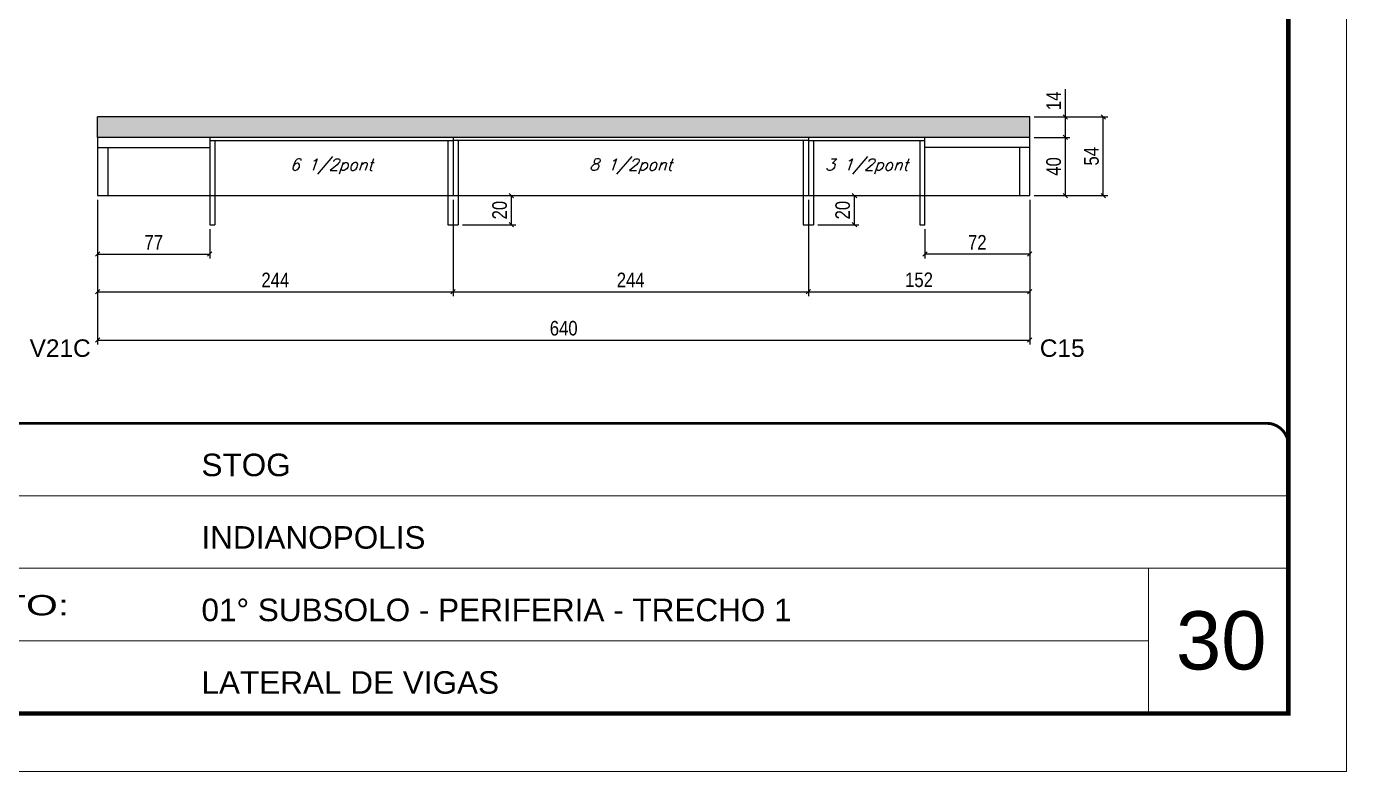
# Model space of a CAD drawing. Extents: x 0 to 6325, y 5574 to 19307.
# Drawn here: x 2163 to 3070, y 9020 to 9532 of the extents above; entities that cross this region are included whole.
import ezdxf

# ---------------------------------------------------------------- set-up
doc = ezdxf.new("R2010")
doc.units = 0
doc.linetypes.add('CONTINUO', pattern=[0])
doc.linetypes.add('DASHED', pattern=[0.75, 0.5, -0.25])
for name, color, linetype in [('1', 1, 'Continuous'), ('5', 5, 'Continuous'), ('COTA', 241, 'Continuous'), ('Painéis', 200, 'Continuous'), ('SARR_2.2x7', 40, 'Continuous'), ('SARR_3.5x7', 81, 'Continuous'), ('texto', 7, 'Continuous')]:
    doc.layers.add(name, color=color, linetype=linetype)
for name, color, linetype, lineweight in [('CARIMBO', 255, 'Continuous', 9), ('Folhas', 255, 'Continuous', 9), ('SARRAFO DE PRESSAO', 251, 'DASHED', 9)]:
    doc.layers.add(name, color=color, linetype=linetype, lineweight=lineweight)
doc.styles.add('arial', font='arial.ttf')
doc.styles.add('COTA TECNICA', font='techl___.ttf', dxfattribs={"height": 10})
doc.styles.add('Romans', font='romans.shx')
doc.styles.get("Standard").update_dxf_attribs({"font": 'arial.ttf'})
doc.styles.add('Tecnologia', font='')
doc.styles.get('Tecnologia').set_extended_font_data('Forgotten Futurist')
doc.dimstyles.new('PAINEL', dxfattribs={"dimtxt": 10, "dimasz": 3, "dimexe": 3, "dimexo": 3, "dimgap": 3, "dimtad": 1, "dimdec": 1, "dimzin": 12, "dimdsep": 46, "dimtxsty": 'COTA TECNICA', "dimblk1": 'OBLIQUE', "dimblk2": 'OBLIQUE', "dimsah": 1, "dimcen": 0.9, "dimclrd": 4, "dimclre": 4, "dimclrt": 240, "dimadec": 1, "dimazin": 3, "dimtfac": 1, "dimtdec": 1, "dimtmove": 0, "dimatfit": 3, "dimfxl": 1, "dimtolj": 1, "dimtzin": 12, "dimarcsym": 0})

# ---------------------------------------------------------------- blocks, each defined once
blk = doc.blocks.new('9999999999')
at = {"color": 30, "linetype": 'CONTINUO'}
for p, q in [((98564.56, 34379.64), (99583.98, 34379.64)), ((98564.56, 34329.83), (99487.98, 34329.83)), ((99583.98, 34329.83), (99487.98, 34329.83)), ((99487.98, 34329.83), (99487.98, 34230.21)), ((98564.56, 34280.02), (99487.98, 34280.02))]:
    blk.add_line(p, q, dxfattribs=at)
at = {"color": 30, "linetype": 'CONTINUO', "const_width": 2}
blk.add_lwpolyline([(99583.98, 34230.21), (99583.98, 34414.45, 0.414214), (99568.98, 34429.45), (98228.98, 34429.45, 0.414214), (98213.98, 34414.45), (98213.98, 34245.21, 0.414214), (98228.98, 34230.21), (99583.98, 34230.21)], format="xyb", dxfattribs=at)
at = {"layer": 'Folhas'}
blk.add_lwpolyline([(98138.98, 34190.21), (99623.98, 34190.21), (99623.98, 35240.21), (98138.98, 35240.21)], close=True, dxfattribs=at)
at = {"layer": 'Folhas', "color": 30, "const_width": 3}
blk.add_lwpolyline([(98213.98, 34230.21), (99583.98, 34230.21), (99583.98, 35200.21), (98213.98, 35200.21)], close=True, dxfattribs=at)
at = {"color": 7, "linetype": 'Continuous', "ltscale": 5, "style": 'arial'}
for s, height, p in [('STOG', 15.483, (98837.68, 34393.13)), ('INDIANOPOLIS', 15.4829, (98837.68, 34343.32)), ('01° SUBSOLO - PERIFERIA - TRECHO 1', 15.4829, (98837.68, 34293.51)), ('LATERAL DE VIGAS', 15.4829, (98837.68, 34243.7))]:
    blk.add_text(s, height=height, dxfattribs=at).set_placement(p)
at = {"layer": 'Folhas', "color": 7, "style": 'Tecnologia', "width": 1.5}
blk.add_text('PAVIMENTO:', height=14, dxfattribs=at).set_placement((98573.65, 34297.5))
blk = doc.blocks.new('_Oblique')
at = {"layer": '1', "color": 0, "lineweight": -2}
blk.add_line((-0.5, -0.5), (0.5, 0.5), dxfattribs=at)
blk = doc.blocks.new('*D3240')
at = {"layer": 'COTA', "color": 4, "lineweight": -2, "transparency": 16777216}
for p, q in [((2212.42, 9412.64), (2212.42, 9313.35)), ((2852.42, 9412.64), (2852.42, 9313.35)), ((2212.42, 9316.35), (2852.42, 9316.35))]:
    blk.add_line(p, q, dxfattribs=at)
at = {"layer": 'Defpoints', "color": 0, "transparency": 16777216}
for p in [(2212.42, 9415.64), (2852.42, 9415.64), (2852.42, 9316.35)]:
    blk.add_point(p, dxfattribs=at)
at = {"layer": 'COTA', "color": 4, "lineweight": -2, "transparency": 16777216, "xscale": 3, "yscale": 3, "zscale": 3, "rotation": 180}
blk.add_blockref('_Oblique', (2212.42, 9316.35), dxfattribs=at)
at = {"layer": 'COTA', "color": 4, "lineweight": -2, "transparency": 16777216, "xscale": 3, "yscale": 3, "zscale": 3}
blk.add_blockref('_Oblique', (2852.42, 9316.35), dxfattribs=at)
at = {"layer": 'COTA', "color": 240, "transparency": 16777216, "insert": (2532.42, 9324.46), "char_height": 10, "attachment_point": 5, "style": 'COTA TECNICA'}
blk.add_mtext('\\A1;640', dxfattribs=at)
blk = doc.blocks.new('*D3241')
at = {"layer": 'COTA', "color": 4, "lineweight": -2, "transparency": 16777216}
for p, q in [((2855.42, 9455.64), (2879.96, 9455.64)), ((2876.96, 9415.64), (2876.96, 9455.64)), ((2855.42, 9415.64), (2879.96, 9415.64))]:
    blk.add_line(p, q, dxfattribs=at)
at = {"layer": 'Defpoints', "color": 0, "transparency": 16777216}
for p in [(2852.42, 9455.64), (2876.96, 9455.64), (2852.42, 9415.64)]:
    blk.add_point(p, dxfattribs=at)
at = {"layer": 'COTA', "color": 4, "lineweight": -2, "transparency": 16777216, "xscale": 3, "yscale": 3, "zscale": 3}
for p, rotation in [((2876.96, 9455.64), 90), ((2876.96, 9415.64), 270)]:
    blk.add_blockref('_Oblique', p, dxfattribs=dict(at, rotation=rotation))
at = {"layer": 'COTA', "color": 240, "transparency": 16777216, "insert": (2868.86, 9435.64), "char_height": 10, "attachment_point": 5, "rotation": 90, "style": 'COTA TECNICA'}
blk.add_mtext('\\A1;40', dxfattribs=at)
blk = doc.blocks.new('*D3242')
at = {"layer": 'COTA', "color": 4, "lineweight": -2, "transparency": 16777216}
for p, q in [((2876.96, 9469.64), (2876.96, 9488.76)), ((2855.42, 9469.64), (2879.96, 9469.64)), ((2876.96, 9455.64), (2876.96, 9469.64)), ((2855.42, 9455.64), (2879.96, 9455.64))]:
    blk.add_line(p, q, dxfattribs=at)
at = {"layer": 'Defpoints', "color": 0, "transparency": 16777216}
for p in [(2852.42, 9469.64), (2876.96, 9469.64), (2852.42, 9455.64)]:
    blk.add_point(p, dxfattribs=at)
at = {"layer": 'COTA', "color": 4, "lineweight": -2, "transparency": 16777216, "xscale": 3, "yscale": 3, "zscale": 3}
for p, rotation in [((2876.96, 9469.64), 90), ((2876.96, 9455.64), 270)]:
    blk.add_blockref('_Oblique', p, dxfattribs=dict(at, rotation=rotation))
at = {"layer": 'COTA', "color": 240, "transparency": 16777216, "insert": (2868.89, 9480.7), "char_height": 10, "attachment_point": 5, "rotation": 90, "style": 'COTA TECNICA'}
blk.add_mtext('\\A1;14', dxfattribs=at)
blk = doc.blocks.new('*D3243')
at = {"layer": 'COTA', "color": 4, "lineweight": -2, "transparency": 16777216}
for p, q in [((2855.42, 9469.64), (2905.96, 9469.64)), ((2902.96, 9415.64), (2902.96, 9469.64)), ((2855.42, 9415.64), (2905.96, 9415.64))]:
    blk.add_line(p, q, dxfattribs=at)
at = {"layer": 'Defpoints', "color": 0, "transparency": 16777216}
for p in [(2852.42, 9469.64), (2902.96, 9469.64), (2852.42, 9415.64)]:
    blk.add_point(p, dxfattribs=at)
at = {"layer": 'COTA', "color": 4, "lineweight": -2, "transparency": 16777216, "xscale": 3, "yscale": 3, "zscale": 3}
for p, rotation in [((2902.96, 9469.64), 90), ((2902.96, 9415.64), 270)]:
    blk.add_blockref('_Oblique', p, dxfattribs=dict(at, rotation=rotation))
at = {"layer": 'COTA', "color": 240, "transparency": 16777216, "insert": (2894.85, 9442.64), "char_height": 10, "attachment_point": 5, "rotation": 90, "style": 'COTA TECNICA'}
blk.add_mtext('\\A1;54', dxfattribs=at)
blk = doc.blocks.new('*D3244')
at = {"layer": 'COTA', "color": 4, "lineweight": -2, "transparency": 16777216}
for p, q in [((2212.42, 9412.64), (2212.42, 9346.62)), ((2456.42, 9412.64), (2456.42, 9346.62)), ((2212.42, 9349.62), (2456.42, 9349.62))]:
    blk.add_line(p, q, dxfattribs=at)
at = {"layer": 'Defpoints', "color": 0, "transparency": 16777216}
for p in [(2212.42, 9415.64), (2456.42, 9415.64), (2456.42, 9349.62)]:
    blk.add_point(p, dxfattribs=at)
at = {"layer": 'COTA', "color": 4, "lineweight": -2, "transparency": 16777216, "xscale": 3, "yscale": 3, "zscale": 3, "rotation": 180}
blk.add_blockref('_Oblique', (2212.42, 9349.62), dxfattribs=at)
at = {"layer": 'COTA', "color": 4, "lineweight": -2, "transparency": 16777216, "xscale": 3, "yscale": 3, "zscale": 3}
blk.add_blockref('_Oblique', (2456.42, 9349.62), dxfattribs=at)
at = {"layer": 'COTA', "color": 240, "transparency": 16777216, "insert": (2334.42, 9357.69), "char_height": 10, "attachment_point": 5, "style": 'COTA TECNICA'}
blk.add_mtext('\\A1;244', dxfattribs=at)
blk = doc.blocks.new('*D3245')
at = {"layer": 'COTA', "color": 4, "lineweight": -2, "transparency": 16777216}
for p, q in [((2456.42, 9412.64), (2456.42, 9346.62)), ((2700.42, 9412.64), (2700.42, 9346.62)), ((2456.42, 9349.62), (2700.42, 9349.62))]:
    blk.add_line(p, q, dxfattribs=at)
at = {"layer": 'Defpoints', "color": 0, "transparency": 16777216}
for p in [(2456.42, 9415.64), (2700.42, 9415.64), (2700.42, 9349.62)]:
    blk.add_point(p, dxfattribs=at)
at = {"layer": 'COTA', "color": 4, "lineweight": -2, "transparency": 16777216, "xscale": 3, "yscale": 3, "zscale": 3, "rotation": 180}
blk.add_blockref('_Oblique', (2456.42, 9349.62), dxfattribs=at)
at = {"layer": 'COTA', "color": 4, "lineweight": -2, "transparency": 16777216, "xscale": 3, "yscale": 3, "zscale": 3}
blk.add_blockref('_Oblique', (2700.42, 9349.62), dxfattribs=at)
at = {"layer": 'COTA', "color": 240, "transparency": 16777216, "insert": (2578.42, 9357.69), "char_height": 10, "attachment_point": 5, "style": 'COTA TECNICA'}
blk.add_mtext('\\A1;244', dxfattribs=at)
blk = doc.blocks.new('*D3246')
at = {"layer": 'COTA', "color": 4, "lineweight": -2, "transparency": 16777216}
for p, q in [((2700.42, 9412.64), (2700.42, 9346.62)), ((2852.42, 9412.64), (2852.42, 9346.62)), ((2700.42, 9349.62), (2852.42, 9349.62))]:
    blk.add_line(p, q, dxfattribs=at)
at = {"layer": 'Defpoints', "color": 0, "transparency": 16777216}
for p in [(2700.42, 9415.64), (2852.42, 9415.64), (2852.42, 9349.62)]:
    blk.add_point(p, dxfattribs=at)
at = {"layer": 'COTA', "color": 4, "lineweight": -2, "transparency": 16777216, "xscale": 3, "yscale": 3, "zscale": 3, "rotation": 180}
blk.add_blockref('_Oblique', (2700.42, 9349.62), dxfattribs=at)
at = {"layer": 'COTA', "color": 4, "lineweight": -2, "transparency": 16777216, "xscale": 3, "yscale": 3, "zscale": 3}
blk.add_blockref('_Oblique', (2852.42, 9349.62), dxfattribs=at)
at = {"layer": 'COTA', "color": 240, "transparency": 16777216, "insert": (2776.42, 9357.73), "char_height": 10, "attachment_point": 5, "style": 'COTA TECNICA'}
blk.add_mtext('\\A1;152', dxfattribs=at)
blk = doc.blocks.new('*D4333')
at = {"layer": 'COTA', "color": 4, "lineweight": -2, "transparency": 16777216}
for p, q in [((2212.42, 9412.64), (2212.42, 9372.46)), ((2289.42, 9392.64), (2289.42, 9372.46)), ((2212.42, 9375.46), (2289.42, 9375.46))]:
    blk.add_line(p, q, dxfattribs=at)
at = {"layer": 'Defpoints', "color": 0, "transparency": 16777216}
for p in [(2212.42, 9415.64), (2289.42, 9395.64), (2289.42, 9375.46)]:
    blk.add_point(p, dxfattribs=at)
at = {"layer": 'COTA', "color": 4, "lineweight": -2, "transparency": 16777216, "xscale": 3, "yscale": 3, "zscale": 3, "rotation": 180}
blk.add_blockref('_Oblique', (2212.42, 9375.46), dxfattribs=at)
at = {"layer": 'COTA', "color": 4, "lineweight": -2, "transparency": 16777216, "xscale": 3, "yscale": 3, "zscale": 3}
blk.add_blockref('_Oblique', (2289.42, 9375.46), dxfattribs=at)
at = {"layer": 'COTA', "color": 240, "transparency": 16777216, "insert": (2250.92, 9383.54), "char_height": 10, "attachment_point": 5, "style": 'COTA TECNICA'}
blk.add_mtext('\\A1;77', dxfattribs=at)
blk = doc.blocks.new('*D4334')
at = {"layer": 'COTA', "color": 4, "lineweight": -2, "transparency": 16777216}
for p, q in [((2852.42, 9412.64), (2852.42, 9372.46)), ((2780.42, 9392.64), (2780.42, 9372.46)), ((2852.42, 9375.46), (2780.42, 9375.46))]:
    blk.add_line(p, q, dxfattribs=at)
at = {"layer": 'Defpoints', "color": 0, "transparency": 16777216}
for p in [(2852.42, 9415.64), (2780.42, 9395.64), (2780.42, 9375.46)]:
    blk.add_point(p, dxfattribs=at)
at = {"layer": 'COTA', "color": 4, "lineweight": -2, "transparency": 16777216, "xscale": 3, "yscale": 3, "zscale": 3, "rotation": 180}
blk.add_blockref('_Oblique', (2780.42, 9375.46), dxfattribs=at)
at = {"layer": 'COTA', "color": 4, "lineweight": -2, "transparency": 16777216, "xscale": 3, "yscale": 3, "zscale": 3}
blk.add_blockref('_Oblique', (2852.42, 9375.46), dxfattribs=at)
at = {"layer": 'COTA', "color": 240, "transparency": 16777216, "insert": (2816.42, 9383.54), "char_height": 10, "attachment_point": 5, "style": 'COTA TECNICA'}
blk.add_mtext('\\A1;72', dxfattribs=at)
blk = doc.blocks.new('*D4345')
at = {"layer": 'COTA', "color": 4, "lineweight": -2, "transparency": 16777216}
for p, q in [((2496.56, 9395.64), (2496.56, 9415.64)), ((2462.92, 9395.64), (2499.56, 9395.64))]:
    blk.add_line(p, q, dxfattribs=at)
at = {"layer": 'Defpoints', "color": 0, "transparency": 16777216}
for p in [(2496.56, 9415.64), (2496.56, 9415.64), (2459.92, 9395.64)]:
    blk.add_point(p, dxfattribs=at)
at = {"layer": 'COTA', "color": 4, "lineweight": -2, "transparency": 16777216, "xscale": 3, "yscale": 3, "zscale": 3}
for p, rotation in [((2496.56, 9415.64), 90), ((2496.56, 9395.64), 270)]:
    blk.add_blockref('_Oblique', p, dxfattribs=dict(at, rotation=rotation))
at = {"layer": 'COTA', "color": 240, "transparency": 16777216, "insert": (2488.46, 9405.64), "char_height": 10, "attachment_point": 5, "rotation": 90, "style": 'COTA TECNICA'}
blk.add_mtext('\\A1;20', dxfattribs=at)
blk = doc.blocks.new('*D4330')
at = {"layer": 'COTA', "color": 4, "lineweight": -2, "transparency": 16777216}
for p, q in [((2732.11, 9395.64), (2732.11, 9415.64)), ((2706.92, 9395.64), (2735.11, 9395.64))]:
    blk.add_line(p, q, dxfattribs=at)
at = {"layer": 'Defpoints', "color": 0, "transparency": 16777216}
for p in [(2732.11, 9415.64), (2732.11, 9415.64), (2703.92, 9395.64)]:
    blk.add_point(p, dxfattribs=at)
at = {"layer": 'COTA', "color": 4, "lineweight": -2, "transparency": 16777216, "xscale": 3, "yscale": 3, "zscale": 3}
for p, rotation in [((2732.11, 9415.64), 90), ((2732.11, 9395.64), 270)]:
    blk.add_blockref('_Oblique', p, dxfattribs=dict(at, rotation=rotation))
at = {"layer": 'COTA', "color": 240, "transparency": 16777216, "insert": (2724.01, 9405.64), "char_height": 10, "attachment_point": 5, "rotation": 90, "style": 'COTA TECNICA'}
blk.add_mtext('\\A1;20', dxfattribs=at)

msp = doc.modelspace()

# ---------------------------------------------------------------- hatches: boundary and pattern name
at = {"layer": 'COTA'}
h = msp.add_hatch(dxfattribs=at)
h.set_pattern_fill('AR-CONC', color=256, scale=0.03)
h.set_pattern_definition([(50, (335.7144, 948.5907), (5.46554, -0.4781726), [0.5715, -6.2865]), (355, (335.7144, 948.5907), (-1.0573026, 5.7317054), [0.4572, -5.0292175]), (100.451445, (336.17, 948.551), (4.4082374, 5.2535326), [0.4857003, -5.3427073]), (46.1842, (335.7144, 950.115), (8.132371, -1.26127), [0.85725, -9.42975]), (96.63556, (336.392, 950.0096), (7.122124, 7.422784), [0.728551, -8.014068]), (351.18415, (335.714, 950.115), (7.122124, 7.422784), [0.685799, -7.543792]), (21, (336.4764, 949.7337), (4.5484317, -3.067956), [0.5715, -6.2865]), (326, (336.4764, 949.7337), (1.854061, 5.525639), [0.4572, -5.0292]), (71.451445, (336.8554, 949.478), (6.4024926, 2.457683), [0.4857003, -5.342698]), (37.5, (335.7144, 948.5907), (0.0926581, 2.53665117), [0, -4.96824, 0, -5.1054, 0, -5.04825]), (7.5, (335.7144, 948.5907), (2.0045899, 3.00541724), [0, -2.91084, 0, -4.85394, 0, -1.92405]), (327.5, (334.0152, 948.5907), (4.06771786, -0.1718623), [0, -1.905, 0, -5.9436, 0, -7.8867]), (317.5, (333.253, 948.5907), (4.4438754, 0.7627947), [0, -2.4765, 0, -3.94716, 0, -5.6007])])
h.paths.add_polyline_path([(2852.42, 9455.64), (2852.42, 9469.64), (2212.42, 9469.64), (2212.42, 9455.64)])

# ---------------------------------------------------------------- linework, layer by layer
for p, q in [((2852.42, 9469.64), (2212.42, 9469.64)), ((2212.42, 9455.64), (2212.42, 9469.64)), ((2852.42, 9455.64), (2852.42, 9469.64))]:
    msp.add_line(p, q, dxfattribs=at)
at = {"layer": 'Painéis', "linetype": 'ByBlock'}
for p, q in [((2852.42, 9455.64), (2212.42, 9455.64)), ((2212.42, 9455.64), (2212.42, 9415.64)), ((2456.42, 9455.64), (2456.42, 9415.64)), ((2700.42, 9455.64), (2700.42, 9415.64)), ((2852.42, 9415.64), (2852.42, 9455.64)), ((2212.42, 9415.64), (2852.42, 9415.64))]:
    msp.add_line(p, q, dxfattribs=at)
at = {"layer": 'SARR_2.2x7', "linetype": 'Continuous'}
for p, q in [((2212.42, 9448.64), (2289.42, 9448.64)), ((2219.42, 9448.64), (2219.42, 9415.64)), ((2289.42, 9453.44), (2456.42, 9453.44)), ((2700.42, 9453.44), (2456.42, 9453.44)), ((2700.42, 9453.44), (2780.42, 9453.44)), ((2852.42, 9448.64), (2780.42, 9448.64)), ((2845.42, 9448.64), (2845.42, 9415.64))]:
    msp.add_line(p, q, dxfattribs=at)
at = {"layer": 'SARR_3.5x7'}
for p, q in [((2289.42, 9455.64), (2289.42, 9395.64)), ((2780.42, 9395.64), (2780.42, 9455.64)), ((2292.92, 9453.44), (2292.92, 9395.64)), ((2452.92, 9453.44), (2452.92, 9395.64)), ((2459.92, 9453.44), (2459.92, 9395.64)), ((2696.92, 9453.44), (2696.92, 9395.64)), ((2703.92, 9453.44), (2703.92, 9395.64)), ((2776.92, 9453.44), (2776.92, 9395.64)), ((2289.42, 9395.64), (2292.92, 9395.64)), ((2452.92, 9395.64), (2459.92, 9395.64)), ((2696.92, 9395.64), (2703.92, 9395.64)), ((2776.92, 9395.64), (2780.42, 9395.64))]:
    msp.add_line(p, q, dxfattribs=at)

# ---------------------------------------------------------------- block references
at = {"layer": 'SARRAFO DE PRESSAO', "color": 6, "linetype": 'ByBlock'}
msp.add_blockref('9999999999', (-96553.98, -25170.23), dxfattribs=at)

# ---------------------------------------------------------------- texts
at = {"layer": '5', "linetype": 'Continuous'}
for s, p in [('V21C', (2165.71, 9304.86)), ('C15', (2859.35, 9304.86))]:
    msp.add_text(s, height=12, rotation=0.00004, dxfattribs=at).set_placement(p)
at = {"layer": 'CARIMBO', "style": 'arial'}
msp.add_text('30', height=40, dxfattribs=at).set_placement((2952.86, 9090.12))
at = {"layer": 'texto', "color": 2, "char_height": 8, "attachment_point": 5, "style": 'Romans'}
for s, insert in [('{\\Q19;\\C256;6 1/2pont}', (2372.92, 9435.64)), ('{\\Q19;\\C256;8 1/2pont}', (2578.42, 9435.64)), ('{\\Q19;\\C256;3 1/2pont}', (2740.42, 9435.64))]:
    msp.add_mtext(s, dxfattribs=dict(at, insert=insert))

# ---------------------------------------------------------------- dimensions: what is measured, and where the dimension line sits
at = {"layer": 'COTA'}
for base, p1, p2, picture, middle in [((2876.96, 9469.64), (2852.42, 9455.64), (2852.42, 9469.64), '*D3242', (2868.89, 9480.7)), ((2902.96, 9469.64), (2852.42, 9415.64), (2852.42, 9469.64), '*D3243', (2894.85, 9442.64)), ((2876.96, 9455.64), (2852.42, 9415.64), (2852.42, 9455.64), '*D3241', (2868.86, 9435.64))]:
    dim = msp.add_linear_dim(base=base, p1=p1, p2=p2, angle=90, dimstyle='PAINEL', dxfattribs=at)
    dim.commit()
    dim.dimension.update_dxf_attribs({"geometry": picture, "text_midpoint": middle})
for base, p1, p2, picture, middle in [((2852.42, 9316.35), (2212.42, 9415.64), (2852.42, 9415.64), '*D3240', (2532.42, 9324.46)), ((2456.42, 9349.62), (2212.42, 9415.64), (2456.42, 9415.64), '*D3244', (2334.42, 9357.69)), ((2289.42, 9375.46), (2212.42, 9415.64), (2289.42, 9395.64), '*D4333', (2250.92, 9383.54)), ((2700.42, 9349.62), (2456.42, 9415.64), (2700.42, 9415.64), '*D3245', (2578.42, 9357.69)), ((2852.42, 9349.62), (2700.42, 9415.64), (2852.42, 9415.64), '*D3246', (2776.42, 9357.73)), ((2780.42, 9375.46), (2852.42, 9415.64), (2780.42, 9395.64), '*D4334', (2816.42, 9383.54))]:
    dim = msp.add_linear_dim(base=base, p1=p1, p2=p2, dimstyle='PAINEL', dxfattribs=at)
    dim.commit()
    dim.dimension.update_dxf_attribs({"geometry": picture, "text_midpoint": middle})
for base, p1, p2, picture, middle in [((2496.56, 9415.64), (2459.92, 9395.64), (2496.56, 9415.64), '*D4345', (2496.56, 9405.64)), ((2732.11, 9415.64), (2703.92, 9395.64), (2732.11, 9415.64), '*D4330', (2732.11, 9405.64))]:
    dim = msp.add_linear_dim(base=base, p1=p1, p2=p2, angle=90, dimstyle='PAINEL', dxfattribs=at)
    dim.commit()
    dim.dimension.update_dxf_attribs({"geometry": picture, "text_midpoint": middle, "dimtype": 160})

doc.saveas('drawing.dxf')
